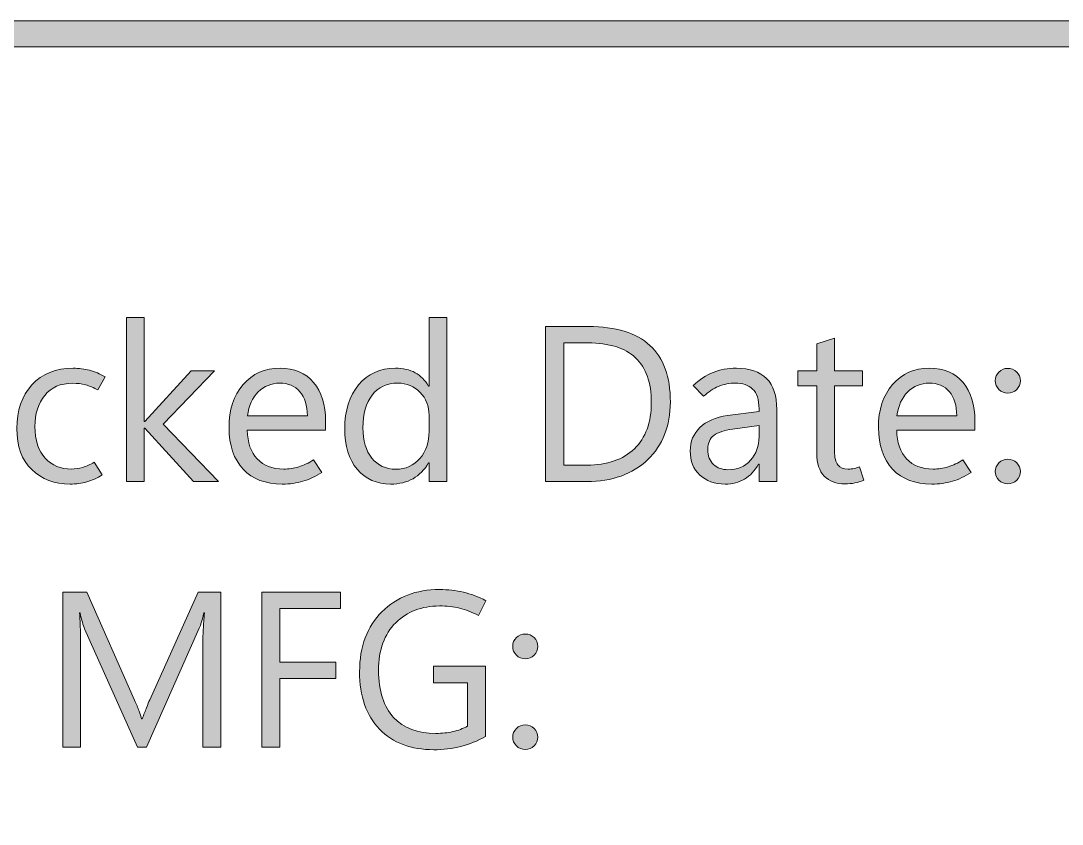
# Model space of a CAD drawing. Extents: x 0 to 227, y 0 to 170.
# Drawn here: x 64.8 to 121.3, y 126.5 to 170.1 of the extents above; entities that cross this region are included whole.
import ezdxf

# ---------------------------------------------------------------- set-up
doc = ezdxf.new("R2010")
doc.units = 0
doc.header["$MEASUREMENT"] = 0
doc.layers.add('Layer 1', color=7, linetype='Continuous')

# ---------------------------------------------------------------- blocks, each defined once
blk = doc.blocks.new('block 2')
at = {"layer": 'Layer 1', "true_color": 0x231f20}
h = blk.add_hatch(color=250, dxfattribs=at)
h.dxf.hatch_style = 2
h.paths.add_polyline_path([(75.529, 145.105), (74.182, 145.105), (71.533, 147.988), (71.51, 147.988), (71.51, 145.105), (70.549, 145.105), (70.549, 153.988), (71.51, 153.988), (71.51, 148.357), (71.533, 148.357), (74.053, 151.105), (75.312, 151.105), (72.529, 148.211)])
h = blk.add_hatch(color=250, dxfattribs=at)
h.dxf.hatch_style = 2
edge = h.paths.add_edge_path()
edge.add_spline(control_points=[(86.926, 146.125), (86.703, 145.738), (86.421, 145.448), (86.079, 145.255), (85.737, 145.062), (85.332, 144.965), (84.863, 144.965), (84.109, 144.965), (83.507, 145.233), (83.056, 145.771), (82.604, 146.308), (82.379, 147.039), (82.379, 147.965), (82.379, 148.957), (82.629, 149.752), (83.129, 150.35), (83.629, 150.947), (84.295, 151.246), (85.127, 151.246), (85.541, 151.246), (85.897, 151.165), (86.196, 151.003), (86.495, 150.841), (86.738, 150.598), (86.926, 150.273), (86.926, 150.273), (86.949, 150.273), (86.949, 150.273), (86.949, 150.273), (86.949, 153.988), (86.949, 153.988), (86.949, 153.988), (87.91, 153.988), (87.91, 153.988), (87.91, 153.988), (87.91, 145.105), (87.91, 145.105), (87.91, 145.105), (86.949, 145.105), (86.949, 145.105), (86.949, 145.105), (86.949, 146.125), (86.949, 146.125), (86.949, 146.125), (86.926, 146.125), (86.926, 146.125)], knot_values=[0, 0, 0, 0, 1, 1, 1, 2, 2, 2, 3, 3, 3, 4, 4, 4, 5, 5, 5, 6, 6, 6, 7, 7, 7, 8, 8, 8, 9, 9, 9, 10, 10, 10, 11, 11, 11, 12, 12, 12, 13, 13, 13, 14, 14, 14, 15, 15, 15, 15], degree=3, periodic=1)
edge = h.paths.add_edge_path()
edge.add_spline(control_points=[(83.363, 148.012), (83.363, 147.32), (83.524, 146.774), (83.847, 146.374), (84.169, 145.974), (84.602, 145.773), (85.145, 145.773), (85.684, 145.773), (86.119, 145.967), (86.451, 146.354), (86.783, 146.74), (86.949, 147.229), (86.949, 147.818), (86.949, 147.818), (86.949, 148.703), (86.949, 148.703), (86.949, 149.188), (86.788, 149.598), (86.466, 149.934), (86.144, 150.27), (85.738, 150.438), (85.25, 150.438), (84.664, 150.438), (84.203, 150.223), (83.867, 149.793), (83.531, 149.363), (83.363, 148.77), (83.363, 148.012)], knot_values=[0, 0, 0, 0, 1, 1, 1, 2, 2, 2, 3, 3, 3, 4, 4, 4, 5, 5, 5, 6, 6, 6, 7, 7, 7, 8, 8, 8, 9, 9, 9, 9], degree=3, periodic=1)
h = blk.add_hatch(color=250, dxfattribs=at)
h.dxf.hatch_style = 2
edge = h.paths.add_edge_path()
edge.add_spline(control_points=[(93.271, 145.105), (93.271, 145.105), (93.271, 153.508), (93.271, 153.508), (93.271, 153.508), (95.592, 153.508), (95.592, 153.508), (97.072, 153.508), (98.183, 153.167), (98.923, 152.485), (99.663, 151.804), (100.033, 150.779), (100.033, 149.412), (100.033, 148.115), (99.622, 147.073), (98.8, 146.286), (97.978, 145.499), (96.877, 145.105), (95.498, 145.105), (95.498, 145.105), (93.271, 145.105), (93.271, 145.105)], knot_values=[0, 0, 0, 0, 1, 1, 1, 2, 2, 2, 3, 3, 3, 4, 4, 4, 5, 5, 5, 6, 6, 6, 7, 7, 7, 7], degree=3, periodic=1)
edge = h.paths.add_edge_path()
edge.add_spline(control_points=[(94.256, 152.617), (94.256, 152.617), (94.256, 145.996), (94.256, 145.996), (94.256, 145.996), (95.51, 145.996), (95.51, 145.996), (96.611, 145.996), (97.469, 146.291), (98.082, 146.881), (98.695, 147.471), (99.002, 148.307), (99.002, 149.389), (99.002, 150.467), (98.716, 151.274), (98.144, 151.812), (97.571, 152.349), (96.713, 152.617), (95.568, 152.617), (95.568, 152.617), (94.256, 152.617), (94.256, 152.617)], knot_values=[0, 0, 0, 0, 1, 1, 1, 2, 2, 2, 3, 3, 3, 4, 4, 4, 5, 5, 5, 6, 6, 6, 7, 7, 7, 7], degree=3, periodic=1)
h = blk.add_hatch(color=250, dxfattribs=at)
h.dxf.hatch_style = 2
edge = h.paths.add_edge_path()
edge.add_spline(control_points=[(110.521, 145.176), (110.357, 145.109), (110.196, 145.06), (110.038, 145.026), (109.88, 144.993), (109.701, 144.977), (109.502, 144.977), (109.025, 144.977), (108.651, 145.116), (108.38, 145.396), (108.108, 145.675), (107.973, 146.088), (107.973, 146.635), (107.973, 146.635), (107.973, 150.285), (107.973, 150.285), (107.973, 150.285), (106.941, 150.285), (106.941, 150.285), (106.941, 150.285), (106.941, 151.105), (106.941, 151.105), (106.941, 151.105), (107.973, 151.105), (107.973, 151.105), (107.973, 151.105), (107.973, 152.57), (107.973, 152.57), (107.973, 152.57), (108.934, 152.881), (108.934, 152.881), (108.934, 152.881), (108.934, 151.105), (108.934, 151.105), (108.934, 151.105), (110.445, 151.105), (110.445, 151.105), (110.445, 151.105), (110.445, 150.285), (110.445, 150.285), (110.445, 150.285), (108.934, 150.285), (108.934, 150.285), (108.934, 150.285), (108.934, 146.746), (108.934, 146.746), (108.934, 146.402), (108.995, 146.154), (109.118, 146.002), (109.241, 145.85), (109.426, 145.773), (109.672, 145.773), (109.789, 145.773), (109.902, 145.787), (110.012, 145.814), (110.121, 145.842), (110.213, 145.873), (110.287, 145.908), (110.287, 145.908), (110.521, 145.176), (110.521, 145.176)], knot_values=[0, 0, 0, 0, 1, 1, 1, 2, 2, 2, 3, 3, 3, 4, 4, 4, 5, 5, 5, 6, 6, 6, 7, 7, 7, 8, 8, 8, 9, 9, 9, 10, 10, 10, 11, 11, 11, 12, 12, 12, 13, 13, 13, 14, 14, 14, 15, 15, 15, 16, 16, 16, 17, 17, 17, 18, 18, 18, 19, 19, 19, 20, 20, 20, 20], degree=3, periodic=1)
h = blk.add_hatch(color=250, dxfattribs=at)
h.dxf.hatch_style = 2
edge = h.paths.add_edge_path()
edge.add_spline(control_points=[(69.225, 145.463), (68.947, 145.291), (68.67, 145.165), (68.393, 145.085), (68.115, 145.005), (67.812, 144.965), (67.484, 144.965), (66.641, 144.965), (65.948, 145.227), (65.407, 145.75), (64.866, 146.273), (64.596, 147.016), (64.596, 147.977), (64.596, 148.953), (64.868, 149.742), (65.413, 150.344), (65.958, 150.945), (66.707, 151.246), (67.66, 151.246), (67.969, 151.246), (68.263, 151.209), (68.542, 151.135), (68.821, 151.061), (69.104, 150.939), (69.389, 150.771), (69.389, 150.771), (68.984, 150.068), (68.984, 150.068), (68.762, 150.193), (68.543, 150.285), (68.328, 150.344), (68.113, 150.402), (67.879, 150.432), (67.625, 150.432), (66.965, 150.432), (66.459, 150.211), (66.107, 149.77), (65.756, 149.328), (65.58, 148.768), (65.58, 148.088), (65.58, 147.338), (65.765, 146.766), (66.134, 146.371), (66.503, 145.977), (66.98, 145.779), (67.566, 145.779), (67.758, 145.779), (67.958, 145.81), (68.167, 145.87), (68.376, 145.931), (68.586, 146.025), (68.797, 146.154), (68.797, 146.154), (69.225, 145.463), (69.225, 145.463)], knot_values=[0, 0, 0, 0, 1, 1, 1, 2, 2, 2, 3, 3, 3, 4, 4, 4, 5, 5, 5, 6, 6, 6, 7, 7, 7, 8, 8, 8, 9, 9, 9, 10, 10, 10, 11, 11, 11, 12, 12, 12, 13, 13, 13, 14, 14, 14, 15, 15, 15, 16, 16, 16, 17, 17, 17, 18, 18, 18, 18], degree=3, periodic=1)
h = blk.add_hatch(color=250, dxfattribs=at)
h.dxf.hatch_style = 2
edge = h.paths.add_edge_path()
edge.add_spline(control_points=[(81.336, 147.889), (81.336, 147.889), (77.094, 147.889), (77.094, 147.889), (77.109, 147.213), (77.288, 146.692), (77.63, 146.327), (77.972, 145.962), (78.451, 145.779), (79.068, 145.779), (79.338, 145.779), (79.608, 145.819), (79.88, 145.899), (80.151, 145.979), (80.42, 146.107), (80.686, 146.283), (80.686, 146.283), (81.131, 145.598), (81.131, 145.598), (80.791, 145.379), (80.451, 145.219), (80.111, 145.117), (79.771, 145.016), (79.398, 144.965), (78.992, 144.965), (78.086, 144.965), (77.379, 145.234), (76.871, 145.773), (76.363, 146.312), (76.107, 147.064), (76.104, 148.029), (76.1, 148.994), (76.354, 149.771), (76.868, 150.361), (77.382, 150.951), (78.049, 151.246), (78.869, 151.246), (79.65, 151.246), (80.257, 150.991), (80.688, 150.481), (81.12, 149.972), (81.336, 149.266), (81.336, 148.363), (81.336, 148.363), (81.336, 147.889), (81.336, 147.889)], knot_values=[0, 0, 0, 0, 1, 1, 1, 2, 2, 2, 3, 3, 3, 4, 4, 4, 5, 5, 5, 6, 6, 6, 7, 7, 7, 8, 8, 8, 9, 9, 9, 10, 10, 10, 11, 11, 11, 12, 12, 12, 13, 13, 13, 14, 14, 14, 15, 15, 15, 15], degree=3, periodic=1)
edge = h.paths.add_edge_path()
edge.add_spline(control_points=[(80.352, 148.674), (80.348, 149.229), (80.213, 149.661), (79.947, 149.972), (79.682, 150.282), (79.316, 150.438), (78.852, 150.438), (78.395, 150.438), (78.007, 150.278), (77.688, 149.96), (77.37, 149.642), (77.176, 149.213), (77.105, 148.674), (77.105, 148.674), (80.352, 148.674), (80.352, 148.674)], knot_values=[0, 0, 0, 0, 1, 1, 1, 2, 2, 2, 3, 3, 3, 4, 4, 4, 5, 5, 5, 5], degree=3, periodic=1)
h = blk.add_hatch(color=250, dxfattribs=at)
h.dxf.hatch_style = 2
edge = h.paths.add_edge_path()
edge.add_spline(control_points=[(105.805, 145.105), (105.805, 145.105), (104.844, 145.105), (104.844, 145.105), (104.844, 145.105), (104.844, 146.043), (104.844, 146.043), (104.844, 146.043), (104.82, 146.043), (104.82, 146.043), (104.613, 145.684), (104.358, 145.414), (104.056, 145.234), (103.753, 145.055), (103.4, 144.965), (102.998, 144.965), (102.436, 144.965), (101.98, 145.129), (101.633, 145.457), (101.285, 145.785), (101.111, 146.221), (101.111, 146.764), (101.111, 147.275), (101.287, 147.699), (101.639, 148.035), (101.99, 148.371), (102.488, 148.586), (103.133, 148.68), (103.133, 148.68), (104.844, 148.908), (104.844, 148.908), (104.844, 148.908), (104.844, 149.043), (104.844, 149.043), (104.844, 149.547), (104.727, 149.905), (104.492, 150.118), (104.258, 150.331), (103.945, 150.438), (103.555, 150.438), (103.242, 150.438), (102.941, 150.379), (102.652, 150.262), (102.363, 150.145), (102.092, 149.965), (101.838, 149.723), (101.838, 149.723), (101.275, 150.303), (101.275, 150.303), (101.611, 150.627), (101.969, 150.865), (102.348, 151.018), (102.727, 151.17), (103.148, 151.246), (103.613, 151.246), (104.34, 151.246), (104.887, 151.06), (105.254, 150.687), (105.621, 150.313), (105.805, 149.754), (105.805, 149.008), (105.805, 149.008), (105.805, 145.105), (105.805, 145.105)], knot_values=[0, 0, 0, 0, 1, 1, 1, 2, 2, 2, 3, 3, 3, 4, 4, 4, 5, 5, 5, 6, 6, 6, 7, 7, 7, 8, 8, 8, 9, 9, 9, 10, 10, 10, 11, 11, 11, 12, 12, 12, 13, 13, 13, 14, 14, 14, 15, 15, 15, 16, 16, 16, 17, 17, 17, 18, 18, 18, 19, 19, 19, 20, 20, 20, 21, 21, 21, 21], degree=3, periodic=1)
edge = h.paths.add_edge_path()
edge.add_spline(control_points=[(104.844, 147.543), (104.844, 147.543), (104.844, 148.141), (104.844, 148.141), (104.844, 148.141), (103.396, 147.941), (103.396, 147.941), (102.955, 147.879), (102.623, 147.768), (102.4, 147.607), (102.178, 147.447), (102.066, 147.195), (102.066, 146.852), (102.066, 146.492), (102.171, 146.218), (102.38, 146.028), (102.589, 145.839), (102.844, 145.744), (103.145, 145.744), (103.664, 145.744), (104.077, 145.914), (104.384, 146.254), (104.69, 146.594), (104.844, 147.023), (104.844, 147.543)], knot_values=[0, 0, 0, 0, 1, 1, 1, 2, 2, 2, 3, 3, 3, 4, 4, 4, 5, 5, 5, 6, 6, 6, 7, 7, 7, 8, 8, 8, 8], degree=3, periodic=1)
h = blk.add_hatch(color=250, dxfattribs=at)
h.dxf.hatch_style = 2
edge = h.paths.add_edge_path()
edge.add_spline(control_points=[(116.551, 147.889), (116.551, 147.889), (112.309, 147.889), (112.309, 147.889), (112.324, 147.213), (112.503, 146.692), (112.845, 146.327), (113.187, 145.962), (113.666, 145.779), (114.283, 145.779), (114.553, 145.779), (114.823, 145.819), (115.095, 145.899), (115.366, 145.979), (115.635, 146.107), (115.9, 146.283), (115.9, 146.283), (116.346, 145.598), (116.346, 145.598), (116.006, 145.379), (115.666, 145.219), (115.326, 145.117), (114.986, 145.016), (114.613, 144.965), (114.207, 144.965), (113.301, 144.965), (112.594, 145.234), (112.086, 145.773), (111.578, 146.312), (111.322, 147.064), (111.318, 148.029), (111.314, 148.994), (111.569, 149.771), (112.083, 150.361), (112.597, 150.951), (113.264, 151.246), (114.084, 151.246), (114.865, 151.246), (115.472, 150.991), (115.903, 150.481), (116.335, 149.972), (116.551, 149.266), (116.551, 148.363), (116.551, 148.363), (116.551, 147.889), (116.551, 147.889)], knot_values=[0, 0, 0, 0, 1, 1, 1, 2, 2, 2, 3, 3, 3, 4, 4, 4, 5, 5, 5, 6, 6, 6, 7, 7, 7, 8, 8, 8, 9, 9, 9, 10, 10, 10, 11, 11, 11, 12, 12, 12, 13, 13, 13, 14, 14, 14, 15, 15, 15, 15], degree=3, periodic=1)
edge = h.paths.add_edge_path()
edge.add_spline(control_points=[(115.566, 148.674), (115.562, 149.229), (115.428, 149.661), (115.162, 149.972), (114.896, 150.282), (114.531, 150.438), (114.066, 150.438), (113.609, 150.438), (113.222, 150.278), (112.903, 149.96), (112.585, 149.642), (112.391, 149.213), (112.32, 148.674), (112.32, 148.674), (115.566, 148.674), (115.566, 148.674)], knot_values=[0, 0, 0, 0, 1, 1, 1, 2, 2, 2, 3, 3, 3, 4, 4, 4, 5, 5, 5, 5], degree=3, periodic=1)
h = blk.add_hatch(color=250, dxfattribs=at)
h.dxf.hatch_style = 2
edge = h.paths.add_edge_path()
edge.add_spline(control_points=[(118.332, 149.898), (118.145, 149.898), (117.984, 149.964), (117.852, 150.095), (117.719, 150.226), (117.652, 150.383), (117.652, 150.566), (117.652, 150.754), (117.719, 150.912), (117.852, 151.041), (117.984, 151.17), (118.145, 151.234), (118.332, 151.234), (118.52, 151.234), (118.68, 151.17), (118.812, 151.041), (118.945, 150.912), (119.012, 150.754), (119.012, 150.566), (119.012, 150.383), (118.945, 150.226), (118.812, 150.095), (118.68, 149.964), (118.52, 149.898), (118.332, 149.898)], knot_values=[0, 0, 0, 0, 1, 1, 1, 2, 2, 2, 3, 3, 3, 4, 4, 4, 5, 5, 5, 6, 6, 6, 7, 7, 7, 8, 8, 8, 8], degree=3, periodic=1)
edge = h.paths.add_edge_path()
edge.add_spline(control_points=[(118.332, 144.977), (118.145, 144.977), (117.984, 145.042), (117.852, 145.173), (117.719, 145.304), (117.652, 145.461), (117.652, 145.645), (117.652, 145.824), (117.719, 145.98), (117.852, 146.113), (117.984, 146.246), (118.145, 146.312), (118.332, 146.312), (118.52, 146.312), (118.68, 146.246), (118.812, 146.113), (118.945, 145.98), (119.012, 145.824), (119.012, 145.645), (119.012, 145.461), (118.945, 145.304), (118.812, 145.173), (118.68, 145.042), (118.52, 144.977), (118.332, 144.977)], knot_values=[0, 0, 0, 0, 1, 1, 1, 2, 2, 2, 3, 3, 3, 4, 4, 4, 5, 5, 5, 6, 6, 6, 7, 7, 7, 8, 8, 8, 8], degree=3, periodic=1)
at = {"layer": 'Layer 1', "lineweight": 0}
blk.add_lwpolyline([(75.529, 145.105), (74.182, 145.105), (71.533, 147.988), (71.51, 147.988), (71.51, 145.105), (70.549, 145.105), (70.549, 153.988), (71.51, 153.988), (71.51, 148.357), (71.533, 148.357), (74.053, 151.105), (75.312, 151.105), (72.529, 148.211), (75.529, 145.105)], dxfattribs=at)
for points, knots in [([(86.926, 146.125), (86.703, 145.738), (86.421, 145.448), (86.079, 145.255), (85.737, 145.062), (85.332, 144.965), (84.863, 144.965), (84.109, 144.965), (83.507, 145.233), (83.056, 145.771), (82.604, 146.308), (82.379, 147.039), (82.379, 147.965), (82.379, 148.957), (82.629, 149.752), (83.129, 150.35), (83.629, 150.947), (84.295, 151.246), (85.127, 151.246), (85.541, 151.246), (85.897, 151.165), (86.196, 151.003), (86.495, 150.841), (86.738, 150.598), (86.926, 150.273), (86.926, 150.273), (86.949, 150.273), (86.949, 150.273), (86.949, 150.273), (86.949, 153.988), (86.949, 153.988), (86.949, 153.988), (87.91, 153.988), (87.91, 153.988), (87.91, 153.988), (87.91, 145.105), (87.91, 145.105), (87.91, 145.105), (86.949, 145.105), (86.949, 145.105), (86.949, 145.105), (86.949, 146.125), (86.949, 146.125), (86.949, 146.125), (86.926, 146.125), (86.926, 146.125)], [0, 0, 0, 0, 1, 1, 1, 2, 2, 2, 3, 3, 3, 4, 4, 4, 5, 5, 5, 6, 6, 6, 7, 7, 7, 8, 8, 8, 9, 9, 9, 10, 10, 10, 11, 11, 11, 12, 12, 12, 13, 13, 13, 14, 14, 14, 15, 15, 15, 15]), ([(93.271, 145.105), (93.271, 145.105), (93.271, 153.508), (93.271, 153.508), (93.271, 153.508), (95.592, 153.508), (95.592, 153.508), (97.072, 153.508), (98.183, 153.167), (98.923, 152.485), (99.663, 151.804), (100.033, 150.779), (100.033, 149.412), (100.033, 148.115), (99.622, 147.073), (98.8, 146.286), (97.978, 145.499), (96.877, 145.105), (95.498, 145.105), (95.498, 145.105), (93.271, 145.105), (93.271, 145.105)], [0, 0, 0, 0, 1, 1, 1, 2, 2, 2, 3, 3, 3, 4, 4, 4, 5, 5, 5, 6, 6, 6, 7, 7, 7, 7]), ([(94.256, 152.617), (94.256, 152.617), (94.256, 145.996), (94.256, 145.996), (94.256, 145.996), (95.51, 145.996), (95.51, 145.996), (96.611, 145.996), (97.469, 146.291), (98.082, 146.881), (98.695, 147.471), (99.002, 148.307), (99.002, 149.389), (99.002, 150.467), (98.716, 151.274), (98.144, 151.812), (97.571, 152.349), (96.713, 152.617), (95.568, 152.617), (95.568, 152.617), (94.256, 152.617), (94.256, 152.617)], [0, 0, 0, 0, 1, 1, 1, 2, 2, 2, 3, 3, 3, 4, 4, 4, 5, 5, 5, 6, 6, 6, 7, 7, 7, 7]), ([(110.521, 145.176), (110.357, 145.109), (110.196, 145.06), (110.038, 145.026), (109.88, 144.993), (109.701, 144.977), (109.502, 144.977), (109.025, 144.977), (108.651, 145.116), (108.38, 145.396), (108.108, 145.675), (107.973, 146.088), (107.973, 146.635), (107.973, 146.635), (107.973, 150.285), (107.973, 150.285), (107.973, 150.285), (106.941, 150.285), (106.941, 150.285), (106.941, 150.285), (106.941, 151.105), (106.941, 151.105), (106.941, 151.105), (107.973, 151.105), (107.973, 151.105), (107.973, 151.105), (107.973, 152.57), (107.973, 152.57), (107.973, 152.57), (108.934, 152.881), (108.934, 152.881), (108.934, 152.881), (108.934, 151.105), (108.934, 151.105), (108.934, 151.105), (110.445, 151.105), (110.445, 151.105), (110.445, 151.105), (110.445, 150.285), (110.445, 150.285), (110.445, 150.285), (108.934, 150.285), (108.934, 150.285), (108.934, 150.285), (108.934, 146.746), (108.934, 146.746), (108.934, 146.402), (108.995, 146.154), (109.118, 146.002), (109.241, 145.85), (109.426, 145.773), (109.672, 145.773), (109.789, 145.773), (109.902, 145.787), (110.012, 145.814), (110.121, 145.842), (110.213, 145.873), (110.287, 145.908), (110.287, 145.908), (110.521, 145.176), (110.521, 145.176)], [0, 0, 0, 0, 1, 1, 1, 2, 2, 2, 3, 3, 3, 4, 4, 4, 5, 5, 5, 6, 6, 6, 7, 7, 7, 8, 8, 8, 9, 9, 9, 10, 10, 10, 11, 11, 11, 12, 12, 12, 13, 13, 13, 14, 14, 14, 15, 15, 15, 16, 16, 16, 17, 17, 17, 18, 18, 18, 19, 19, 19, 20, 20, 20, 20]), ([(69.225, 145.463), (68.947, 145.291), (68.67, 145.165), (68.393, 145.085), (68.115, 145.005), (67.812, 144.965), (67.484, 144.965), (66.641, 144.965), (65.948, 145.227), (65.407, 145.75), (64.866, 146.273), (64.596, 147.016), (64.596, 147.977), (64.596, 148.953), (64.868, 149.742), (65.413, 150.344), (65.958, 150.945), (66.707, 151.246), (67.66, 151.246), (67.969, 151.246), (68.263, 151.209), (68.542, 151.135), (68.821, 151.061), (69.104, 150.939), (69.389, 150.771), (69.389, 150.771), (68.984, 150.068), (68.984, 150.068), (68.762, 150.193), (68.543, 150.285), (68.328, 150.344), (68.113, 150.402), (67.879, 150.432), (67.625, 150.432), (66.965, 150.432), (66.459, 150.211), (66.107, 149.77), (65.756, 149.328), (65.58, 148.768), (65.58, 148.088), (65.58, 147.338), (65.765, 146.766), (66.134, 146.371), (66.503, 145.977), (66.98, 145.779), (67.566, 145.779), (67.758, 145.779), (67.958, 145.81), (68.167, 145.87), (68.376, 145.931), (68.586, 146.025), (68.797, 146.154), (68.797, 146.154), (69.225, 145.463), (69.225, 145.463)], [0, 0, 0, 0, 1, 1, 1, 2, 2, 2, 3, 3, 3, 4, 4, 4, 5, 5, 5, 6, 6, 6, 7, 7, 7, 8, 8, 8, 9, 9, 9, 10, 10, 10, 11, 11, 11, 12, 12, 12, 13, 13, 13, 14, 14, 14, 15, 15, 15, 16, 16, 16, 17, 17, 17, 18, 18, 18, 18]), ([(81.336, 147.889), (81.336, 147.889), (77.094, 147.889), (77.094, 147.889), (77.109, 147.213), (77.288, 146.692), (77.63, 146.327), (77.972, 145.962), (78.451, 145.779), (79.068, 145.779), (79.338, 145.779), (79.608, 145.819), (79.88, 145.899), (80.151, 145.979), (80.42, 146.107), (80.686, 146.283), (80.686, 146.283), (81.131, 145.598), (81.131, 145.598), (80.791, 145.379), (80.451, 145.219), (80.111, 145.117), (79.771, 145.016), (79.398, 144.965), (78.992, 144.965), (78.086, 144.965), (77.379, 145.234), (76.871, 145.773), (76.363, 146.312), (76.107, 147.064), (76.104, 148.029), (76.1, 148.994), (76.354, 149.771), (76.868, 150.361), (77.382, 150.951), (78.049, 151.246), (78.869, 151.246), (79.65, 151.246), (80.257, 150.991), (80.688, 150.481), (81.12, 149.972), (81.336, 149.266), (81.336, 148.363), (81.336, 148.363), (81.336, 147.889), (81.336, 147.889)], [0, 0, 0, 0, 1, 1, 1, 2, 2, 2, 3, 3, 3, 4, 4, 4, 5, 5, 5, 6, 6, 6, 7, 7, 7, 8, 8, 8, 9, 9, 9, 10, 10, 10, 11, 11, 11, 12, 12, 12, 13, 13, 13, 14, 14, 14, 15, 15, 15, 15]), ([(105.805, 145.105), (105.805, 145.105), (104.844, 145.105), (104.844, 145.105), (104.844, 145.105), (104.844, 146.043), (104.844, 146.043), (104.844, 146.043), (104.82, 146.043), (104.82, 146.043), (104.613, 145.684), (104.358, 145.414), (104.056, 145.234), (103.753, 145.055), (103.4, 144.965), (102.998, 144.965), (102.436, 144.965), (101.98, 145.129), (101.633, 145.457), (101.285, 145.785), (101.111, 146.221), (101.111, 146.764), (101.111, 147.275), (101.287, 147.699), (101.639, 148.035), (101.99, 148.371), (102.488, 148.586), (103.133, 148.68), (103.133, 148.68), (104.844, 148.908), (104.844, 148.908), (104.844, 148.908), (104.844, 149.043), (104.844, 149.043), (104.844, 149.547), (104.727, 149.905), (104.492, 150.118), (104.258, 150.331), (103.945, 150.438), (103.555, 150.438), (103.242, 150.438), (102.941, 150.379), (102.652, 150.262), (102.363, 150.145), (102.092, 149.965), (101.838, 149.723), (101.838, 149.723), (101.275, 150.303), (101.275, 150.303), (101.611, 150.627), (101.969, 150.865), (102.348, 151.018), (102.727, 151.17), (103.148, 151.246), (103.613, 151.246), (104.34, 151.246), (104.887, 151.06), (105.254, 150.687), (105.621, 150.313), (105.805, 149.754), (105.805, 149.008), (105.805, 149.008), (105.805, 145.105), (105.805, 145.105)], [0, 0, 0, 0, 1, 1, 1, 2, 2, 2, 3, 3, 3, 4, 4, 4, 5, 5, 5, 6, 6, 6, 7, 7, 7, 8, 8, 8, 9, 9, 9, 10, 10, 10, 11, 11, 11, 12, 12, 12, 13, 13, 13, 14, 14, 14, 15, 15, 15, 16, 16, 16, 17, 17, 17, 18, 18, 18, 19, 19, 19, 20, 20, 20, 21, 21, 21, 21]), ([(116.551, 147.889), (116.551, 147.889), (112.309, 147.889), (112.309, 147.889), (112.324, 147.213), (112.503, 146.692), (112.845, 146.327), (113.187, 145.962), (113.666, 145.779), (114.283, 145.779), (114.553, 145.779), (114.823, 145.819), (115.095, 145.899), (115.366, 145.979), (115.635, 146.107), (115.9, 146.283), (115.9, 146.283), (116.346, 145.598), (116.346, 145.598), (116.006, 145.379), (115.666, 145.219), (115.326, 145.117), (114.986, 145.016), (114.613, 144.965), (114.207, 144.965), (113.301, 144.965), (112.594, 145.234), (112.086, 145.773), (111.578, 146.312), (111.322, 147.064), (111.318, 148.029), (111.314, 148.994), (111.569, 149.771), (112.083, 150.361), (112.597, 150.951), (113.264, 151.246), (114.084, 151.246), (114.865, 151.246), (115.472, 150.991), (115.903, 150.481), (116.335, 149.972), (116.551, 149.266), (116.551, 148.363), (116.551, 148.363), (116.551, 147.889), (116.551, 147.889)], [0, 0, 0, 0, 1, 1, 1, 2, 2, 2, 3, 3, 3, 4, 4, 4, 5, 5, 5, 6, 6, 6, 7, 7, 7, 8, 8, 8, 9, 9, 9, 10, 10, 10, 11, 11, 11, 12, 12, 12, 13, 13, 13, 14, 14, 14, 15, 15, 15, 15]), ([(118.332, 149.898), (118.145, 149.898), (117.984, 149.964), (117.852, 150.095), (117.719, 150.226), (117.652, 150.383), (117.652, 150.566), (117.652, 150.754), (117.719, 150.912), (117.852, 151.041), (117.984, 151.17), (118.145, 151.234), (118.332, 151.234), (118.52, 151.234), (118.68, 151.17), (118.812, 151.041), (118.945, 150.912), (119.012, 150.754), (119.012, 150.566), (119.012, 150.383), (118.945, 150.226), (118.812, 150.095), (118.68, 149.964), (118.52, 149.898), (118.332, 149.898)], [0, 0, 0, 0, 1, 1, 1, 2, 2, 2, 3, 3, 3, 4, 4, 4, 5, 5, 5, 6, 6, 6, 7, 7, 7, 8, 8, 8, 8]), ([(80.352, 148.674), (80.348, 149.229), (80.213, 149.661), (79.947, 149.972), (79.682, 150.282), (79.316, 150.438), (78.852, 150.438), (78.395, 150.438), (78.007, 150.278), (77.688, 149.96), (77.37, 149.642), (77.176, 149.213), (77.105, 148.674), (77.105, 148.674), (80.352, 148.674), (80.352, 148.674)], [0, 0, 0, 0, 1, 1, 1, 2, 2, 2, 3, 3, 3, 4, 4, 4, 5, 5, 5, 5]), ([(83.363, 148.012), (83.363, 147.32), (83.524, 146.774), (83.847, 146.374), (84.169, 145.974), (84.602, 145.773), (85.145, 145.773), (85.684, 145.773), (86.119, 145.967), (86.451, 146.354), (86.783, 146.74), (86.949, 147.229), (86.949, 147.818), (86.949, 147.818), (86.949, 148.703), (86.949, 148.703), (86.949, 149.188), (86.788, 149.598), (86.466, 149.934), (86.144, 150.27), (85.738, 150.438), (85.25, 150.438), (84.664, 150.438), (84.203, 150.223), (83.867, 149.793), (83.531, 149.363), (83.363, 148.77), (83.363, 148.012)], [0, 0, 0, 0, 1, 1, 1, 2, 2, 2, 3, 3, 3, 4, 4, 4, 5, 5, 5, 6, 6, 6, 7, 7, 7, 8, 8, 8, 9, 9, 9, 9]), ([(115.566, 148.674), (115.562, 149.229), (115.428, 149.661), (115.162, 149.972), (114.896, 150.282), (114.531, 150.438), (114.066, 150.438), (113.609, 150.438), (113.222, 150.278), (112.903, 149.96), (112.585, 149.642), (112.391, 149.213), (112.32, 148.674), (112.32, 148.674), (115.566, 148.674), (115.566, 148.674)], [0, 0, 0, 0, 1, 1, 1, 2, 2, 2, 3, 3, 3, 4, 4, 4, 5, 5, 5, 5]), ([(104.844, 147.543), (104.844, 147.543), (104.844, 148.141), (104.844, 148.141), (104.844, 148.141), (103.396, 147.941), (103.396, 147.941), (102.955, 147.879), (102.623, 147.768), (102.4, 147.607), (102.178, 147.447), (102.066, 147.195), (102.066, 146.852), (102.066, 146.492), (102.171, 146.218), (102.38, 146.028), (102.589, 145.839), (102.844, 145.744), (103.145, 145.744), (103.664, 145.744), (104.077, 145.914), (104.384, 146.254), (104.69, 146.594), (104.844, 147.023), (104.844, 147.543)], [0, 0, 0, 0, 1, 1, 1, 2, 2, 2, 3, 3, 3, 4, 4, 4, 5, 5, 5, 6, 6, 6, 7, 7, 7, 8, 8, 8, 8]), ([(118.332, 144.977), (118.145, 144.977), (117.984, 145.042), (117.852, 145.173), (117.719, 145.304), (117.652, 145.461), (117.652, 145.645), (117.652, 145.824), (117.719, 145.98), (117.852, 146.113), (117.984, 146.246), (118.145, 146.312), (118.332, 146.312), (118.52, 146.312), (118.68, 146.246), (118.812, 146.113), (118.945, 145.98), (119.012, 145.824), (119.012, 145.645), (119.012, 145.461), (118.945, 145.304), (118.812, 145.173), (118.68, 145.042), (118.52, 144.977), (118.332, 144.977)], [0, 0, 0, 0, 1, 1, 1, 2, 2, 2, 3, 3, 3, 4, 4, 4, 5, 5, 5, 6, 6, 6, 7, 7, 7, 8, 8, 8, 8])]:
    blk.add_open_spline(points, degree=3, knots=knots, dxfattribs=at)
blk = doc.blocks.new('block 3')
at = {"layer": 'Layer 1', "true_color": 0x231f20}
h = blk.add_hatch(color=250, dxfattribs=at)
h.dxf.hatch_style = 2
edge = h.paths.add_edge_path()
edge.add_spline(control_points=[(75.664, 130.706), (75.664, 130.706), (74.686, 130.706), (74.686, 130.706), (74.686, 130.706), (74.686, 136.342), (74.686, 136.342), (74.686, 136.565), (74.692, 136.813), (74.706, 137.086), (74.72, 137.36), (74.74, 137.657), (74.768, 137.977), (74.768, 137.977), (74.744, 137.977), (74.744, 137.977), (74.697, 137.79), (74.653, 137.627), (74.612, 137.491), (74.571, 137.354), (74.531, 137.245), (74.492, 137.163), (74.492, 137.163), (71.621, 130.706), (71.621, 130.706), (71.621, 130.706), (71.141, 130.706), (71.141, 130.706), (71.141, 130.706), (68.275, 137.116), (68.275, 137.116), (68.236, 137.209), (68.195, 137.329), (68.152, 137.473), (68.109, 137.618), (68.066, 137.786), (68.023, 137.977), (68.023, 137.977), (68, 137.977), (68, 137.977), (68.016, 137.809), (68.027, 137.588), (68.035, 137.315), (68.043, 137.042), (68.047, 136.713), (68.047, 136.331), (68.047, 136.331), (68.047, 130.706), (68.047, 130.706), (68.047, 130.706), (67.098, 130.706), (67.098, 130.706), (67.098, 130.706), (67.098, 139.108), (67.098, 139.108), (67.098, 139.108), (68.398, 139.108), (68.398, 139.108), (68.398, 139.108), (70.977, 133.249), (70.977, 133.249), (71.078, 133.026), (71.161, 132.831), (71.226, 132.663), (71.29, 132.495), (71.336, 132.354), (71.363, 132.241), (71.363, 132.241), (71.398, 132.241), (71.398, 132.241), (71.484, 132.471), (71.561, 132.672), (71.627, 132.844), (71.693, 133.016), (71.752, 133.159), (71.803, 133.272), (71.803, 133.272), (74.434, 139.108), (74.434, 139.108), (74.434, 139.108), (75.664, 139.108), (75.664, 139.108), (75.664, 139.108), (75.664, 130.706), (75.664, 130.706)], knot_values=[0, 0, 0, 0, 1, 1, 1, 2, 2, 2, 3, 3, 3, 4, 4, 4, 5, 5, 5, 6, 6, 6, 7, 7, 7, 8, 8, 8, 9, 9, 9, 10, 10, 10, 11, 11, 11, 12, 12, 12, 13, 13, 13, 14, 14, 14, 15, 15, 15, 16, 16, 16, 17, 17, 17, 18, 18, 18, 19, 19, 19, 20, 20, 20, 21, 21, 21, 22, 22, 22, 23, 23, 23, 24, 24, 24, 25, 25, 25, 26, 26, 26, 27, 27, 27, 28, 28, 28, 28], degree=3, periodic=1)
h = blk.add_hatch(color=250, dxfattribs=at)
h.dxf.hatch_style = 2
h.paths.add_polyline_path([(82.139, 138.217), (78.857, 138.217), (78.857, 135.311), (81.893, 135.311), (81.893, 134.426), (78.857, 134.426), (78.857, 130.706), (77.873, 130.706), (77.873, 139.108), (82.139, 139.108)])
h = blk.add_hatch(color=250, dxfattribs=at)
h.dxf.hatch_style = 2
edge = h.paths.add_edge_path()
edge.add_spline(control_points=[(90.014, 131.28), (89.592, 131.042), (89.146, 130.863), (88.678, 130.744), (88.209, 130.625), (87.717, 130.565), (87.201, 130.565), (85.971, 130.565), (84.993, 130.936), (84.269, 131.678), (83.544, 132.42), (83.182, 133.459), (83.182, 134.795), (83.182, 136.159), (83.587, 137.242), (84.397, 138.044), (85.208, 138.847), (86.248, 139.249), (87.518, 139.249), (87.982, 139.249), (88.414, 139.201), (88.812, 139.105), (89.211, 139.009), (89.617, 138.856), (90.031, 138.645), (90.031, 138.645), (89.627, 137.848), (89.627, 137.848), (89.279, 138.028), (88.938, 138.158), (88.602, 138.238), (88.266, 138.318), (87.902, 138.358), (87.512, 138.358), (86.551, 138.358), (85.761, 138.053), (85.142, 137.444), (84.522, 136.834), (84.213, 135.975), (84.213, 134.866), (84.213, 133.741), (84.484, 132.89), (85.027, 132.314), (85.57, 131.738), (86.336, 131.45), (87.324, 131.45), (87.652, 131.45), (87.959, 131.482), (88.244, 131.546), (88.529, 131.611), (88.791, 131.709), (89.029, 131.842), (89.029, 131.842), (89.029, 134.198), (89.029, 134.198), (89.029, 134.198), (87.189, 134.198), (87.189, 134.198), (87.189, 134.198), (87.189, 135.088), (87.189, 135.088), (87.189, 135.088), (90.014, 135.088), (90.014, 135.088), (90.014, 135.088), (90.014, 131.28), (90.014, 131.28)], knot_values=[0, 0, 0, 0, 1, 1, 1, 2, 2, 2, 3, 3, 3, 4, 4, 4, 5, 5, 5, 6, 6, 6, 7, 7, 7, 8, 8, 8, 9, 9, 9, 10, 10, 10, 11, 11, 11, 12, 12, 12, 13, 13, 13, 14, 14, 14, 15, 15, 15, 16, 16, 16, 17, 17, 17, 18, 18, 18, 19, 19, 19, 20, 20, 20, 21, 21, 21, 22, 22, 22, 22], degree=3, periodic=1)
h = blk.add_hatch(color=250, dxfattribs=at)
h.dxf.hatch_style = 2
edge = h.paths.add_edge_path()
edge.add_spline(control_points=[(92.164, 135.499), (91.977, 135.499), (91.816, 135.564), (91.684, 135.695), (91.551, 135.826), (91.484, 135.983), (91.484, 136.167), (91.484, 136.354), (91.551, 136.512), (91.684, 136.641), (91.816, 136.77), (91.977, 136.834), (92.164, 136.834), (92.352, 136.834), (92.512, 136.77), (92.645, 136.641), (92.777, 136.512), (92.844, 136.354), (92.844, 136.167), (92.844, 135.983), (92.777, 135.826), (92.645, 135.695), (92.512, 135.564), (92.352, 135.499), (92.164, 135.499)], knot_values=[0, 0, 0, 0, 1, 1, 1, 2, 2, 2, 3, 3, 3, 4, 4, 4, 5, 5, 5, 6, 6, 6, 7, 7, 7, 8, 8, 8, 8], degree=3, periodic=1)
edge = h.paths.add_edge_path()
edge.add_spline(control_points=[(92.164, 130.577), (91.977, 130.577), (91.816, 130.642), (91.684, 130.773), (91.551, 130.904), (91.484, 131.061), (91.484, 131.245), (91.484, 131.424), (91.551, 131.581), (91.684, 131.713), (91.816, 131.846), (91.977, 131.913), (92.164, 131.913), (92.352, 131.913), (92.512, 131.846), (92.645, 131.713), (92.777, 131.581), (92.844, 131.424), (92.844, 131.245), (92.844, 131.061), (92.777, 130.904), (92.645, 130.773), (92.512, 130.642), (92.352, 130.577), (92.164, 130.577)], knot_values=[0, 0, 0, 0, 1, 1, 1, 2, 2, 2, 3, 3, 3, 4, 4, 4, 5, 5, 5, 6, 6, 6, 7, 7, 7, 8, 8, 8, 8], degree=3, periodic=1)
at = {"layer": 'Layer 1', "lineweight": 0}
blk.add_lwpolyline([(82.139, 138.217), (78.857, 138.217), (78.857, 135.311), (81.893, 135.311), (81.893, 134.426), (78.857, 134.426), (78.857, 130.706), (77.873, 130.706), (77.873, 139.108), (82.139, 139.108), (82.139, 138.217)], dxfattribs=at)
for points, knots in [([(75.664, 130.706), (75.664, 130.706), (74.686, 130.706), (74.686, 130.706), (74.686, 130.706), (74.686, 136.342), (74.686, 136.342), (74.686, 136.565), (74.692, 136.813), (74.706, 137.086), (74.72, 137.36), (74.74, 137.657), (74.768, 137.977), (74.768, 137.977), (74.744, 137.977), (74.744, 137.977), (74.697, 137.79), (74.653, 137.627), (74.612, 137.491), (74.571, 137.354), (74.531, 137.245), (74.492, 137.163), (74.492, 137.163), (71.621, 130.706), (71.621, 130.706), (71.621, 130.706), (71.141, 130.706), (71.141, 130.706), (71.141, 130.706), (68.275, 137.116), (68.275, 137.116), (68.236, 137.209), (68.195, 137.329), (68.152, 137.473), (68.109, 137.618), (68.066, 137.786), (68.023, 137.977), (68.023, 137.977), (68, 137.977), (68, 137.977), (68.016, 137.809), (68.027, 137.588), (68.035, 137.315), (68.043, 137.042), (68.047, 136.713), (68.047, 136.331), (68.047, 136.331), (68.047, 130.706), (68.047, 130.706), (68.047, 130.706), (67.098, 130.706), (67.098, 130.706), (67.098, 130.706), (67.098, 139.108), (67.098, 139.108), (67.098, 139.108), (68.398, 139.108), (68.398, 139.108), (68.398, 139.108), (70.977, 133.249), (70.977, 133.249), (71.078, 133.026), (71.161, 132.831), (71.226, 132.663), (71.29, 132.495), (71.336, 132.354), (71.363, 132.241), (71.363, 132.241), (71.398, 132.241), (71.398, 132.241), (71.484, 132.471), (71.561, 132.672), (71.627, 132.844), (71.693, 133.016), (71.752, 133.159), (71.803, 133.272), (71.803, 133.272), (74.434, 139.108), (74.434, 139.108), (74.434, 139.108), (75.664, 139.108), (75.664, 139.108), (75.664, 139.108), (75.664, 130.706), (75.664, 130.706)], [0, 0, 0, 0, 1, 1, 1, 2, 2, 2, 3, 3, 3, 4, 4, 4, 5, 5, 5, 6, 6, 6, 7, 7, 7, 8, 8, 8, 9, 9, 9, 10, 10, 10, 11, 11, 11, 12, 12, 12, 13, 13, 13, 14, 14, 14, 15, 15, 15, 16, 16, 16, 17, 17, 17, 18, 18, 18, 19, 19, 19, 20, 20, 20, 21, 21, 21, 22, 22, 22, 23, 23, 23, 24, 24, 24, 25, 25, 25, 26, 26, 26, 27, 27, 27, 28, 28, 28, 28]), ([(90.014, 131.28), (89.592, 131.042), (89.146, 130.863), (88.678, 130.744), (88.209, 130.625), (87.717, 130.565), (87.201, 130.565), (85.971, 130.565), (84.993, 130.936), (84.269, 131.678), (83.544, 132.42), (83.182, 133.459), (83.182, 134.795), (83.182, 136.159), (83.587, 137.242), (84.397, 138.044), (85.208, 138.847), (86.248, 139.249), (87.518, 139.249), (87.982, 139.249), (88.414, 139.201), (88.812, 139.105), (89.211, 139.009), (89.617, 138.856), (90.031, 138.645), (90.031, 138.645), (89.627, 137.848), (89.627, 137.848), (89.279, 138.028), (88.938, 138.158), (88.602, 138.238), (88.266, 138.318), (87.902, 138.358), (87.512, 138.358), (86.551, 138.358), (85.761, 138.053), (85.142, 137.444), (84.522, 136.834), (84.213, 135.975), (84.213, 134.866), (84.213, 133.741), (84.484, 132.89), (85.027, 132.314), (85.57, 131.738), (86.336, 131.45), (87.324, 131.45), (87.652, 131.45), (87.959, 131.482), (88.244, 131.546), (88.529, 131.611), (88.791, 131.709), (89.029, 131.842), (89.029, 131.842), (89.029, 134.198), (89.029, 134.198), (89.029, 134.198), (87.189, 134.198), (87.189, 134.198), (87.189, 134.198), (87.189, 135.088), (87.189, 135.088), (87.189, 135.088), (90.014, 135.088), (90.014, 135.088), (90.014, 135.088), (90.014, 131.28), (90.014, 131.28)], [0, 0, 0, 0, 1, 1, 1, 2, 2, 2, 3, 3, 3, 4, 4, 4, 5, 5, 5, 6, 6, 6, 7, 7, 7, 8, 8, 8, 9, 9, 9, 10, 10, 10, 11, 11, 11, 12, 12, 12, 13, 13, 13, 14, 14, 14, 15, 15, 15, 16, 16, 16, 17, 17, 17, 18, 18, 18, 19, 19, 19, 20, 20, 20, 21, 21, 21, 22, 22, 22, 22]), ([(92.164, 135.499), (91.977, 135.499), (91.816, 135.564), (91.684, 135.695), (91.551, 135.826), (91.484, 135.983), (91.484, 136.167), (91.484, 136.354), (91.551, 136.512), (91.684, 136.641), (91.816, 136.77), (91.977, 136.834), (92.164, 136.834), (92.352, 136.834), (92.512, 136.77), (92.645, 136.641), (92.777, 136.512), (92.844, 136.354), (92.844, 136.167), (92.844, 135.983), (92.777, 135.826), (92.645, 135.695), (92.512, 135.564), (92.352, 135.499), (92.164, 135.499)], [0, 0, 0, 0, 1, 1, 1, 2, 2, 2, 3, 3, 3, 4, 4, 4, 5, 5, 5, 6, 6, 6, 7, 7, 7, 8, 8, 8, 8]), ([(92.164, 130.577), (91.977, 130.577), (91.816, 130.642), (91.684, 130.773), (91.551, 130.904), (91.484, 131.061), (91.484, 131.245), (91.484, 131.424), (91.551, 131.581), (91.684, 131.713), (91.816, 131.846), (91.977, 131.913), (92.164, 131.913), (92.352, 131.913), (92.512, 131.846), (92.645, 131.713), (92.777, 131.581), (92.844, 131.424), (92.844, 131.245), (92.844, 131.061), (92.777, 130.904), (92.645, 130.773), (92.512, 130.642), (92.352, 130.577), (92.164, 130.577)], [0, 0, 0, 0, 1, 1, 1, 2, 2, 2, 3, 3, 3, 4, 4, 4, 5, 5, 5, 6, 6, 6, 7, 7, 7, 8, 8, 8, 8])]:
    blk.add_open_spline(points, degree=3, knots=knots, dxfattribs=at)

msp = doc.modelspace()

# ---------------------------------------------------------------- hatches: boundary and pattern name
at = {"layer": 'Layer 1', "true_color": 0x231f20}
h = msp.add_hatch(color=250, dxfattribs=at)
h.dxf.hatch_style = 2
h.paths.add_polyline_path([(1.417, 168.662), (225.354, 168.662), (225.354, 1.418), (1.417, 1.418)])
h.paths.add_polyline_path([(0, 0), (226.771, 0), (226.771, 170.078), (0, 170.078)])

# ---------------------------------------------------------------- linework, layer by layer
at = {"layer": 'Layer 1', "lineweight": 0}
for points in [[(0, 0), (226.771, 0), (226.771, 170.078), (0, 170.078), (0, 0)], [(1.417, 168.662), (225.354, 168.662), (225.354, 1.418), (1.417, 1.418), (1.417, 168.662)]]:
    msp.add_lwpolyline(points, dxfattribs=at)

# ---------------------------------------------------------------- block references
at = {"layer": 'Layer 1'}
for name in ['block 2', 'block 3']:
    msp.add_blockref(name, (0, 0), dxfattribs=at)

doc.saveas('drawing.dxf')
